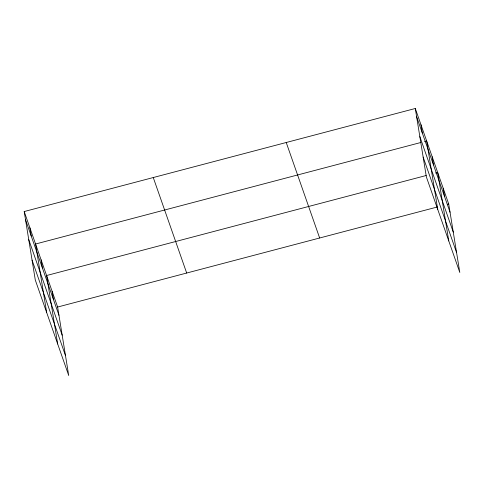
<?xml version="1.0" encoding="UTF-8"?>
<svg xmlns="http://www.w3.org/2000/svg" width="484" height="484" viewBox="0 0 484 484"><rect width="100%" height="100%" fill="white"/><g stroke="black" fill="none" stroke-linecap="round" stroke-linejoin="round"><path stroke-width="0.73" d="M24.2 211.544L57.626 307.037L68.716 375.505L35.29 280.012L24.2 211.544L415.284 108.495L448.71 203.988L459.8 272.456L426.374 176.963L415.284 108.495M420.911 142.477L35.568 244.015L46.652 312.476M424.498 141.534L426.646 140.965L437.736 209.427M426.21 175.498L46.597 275.523L57.687 343.991M435.527 173.042L437.681 172.479L448.771 240.941M57.626 307.037L437.24 207.013M447.276 204.369L448.71 203.988M416.621 116.747L450.047 212.24M419.84 136.615L453.266 232.108M423.155 157.088L456.581 252.581M286.226 142.502L319.652 237.995M153.259 177.537L186.685 273.03M25.537 219.79L58.963 315.284M28.756 239.665L62.182 335.158M32.071 260.138L65.497 355.631M443.193 188.234L444.53 196.48M432.164 156.719L433.501 164.971M420.965 124.733L422.302 132.979M52.115 291.283L53.446 299.529M41.08 259.769L42.417 268.015M29.881 227.776L31.218 236.029"/></g></svg>
